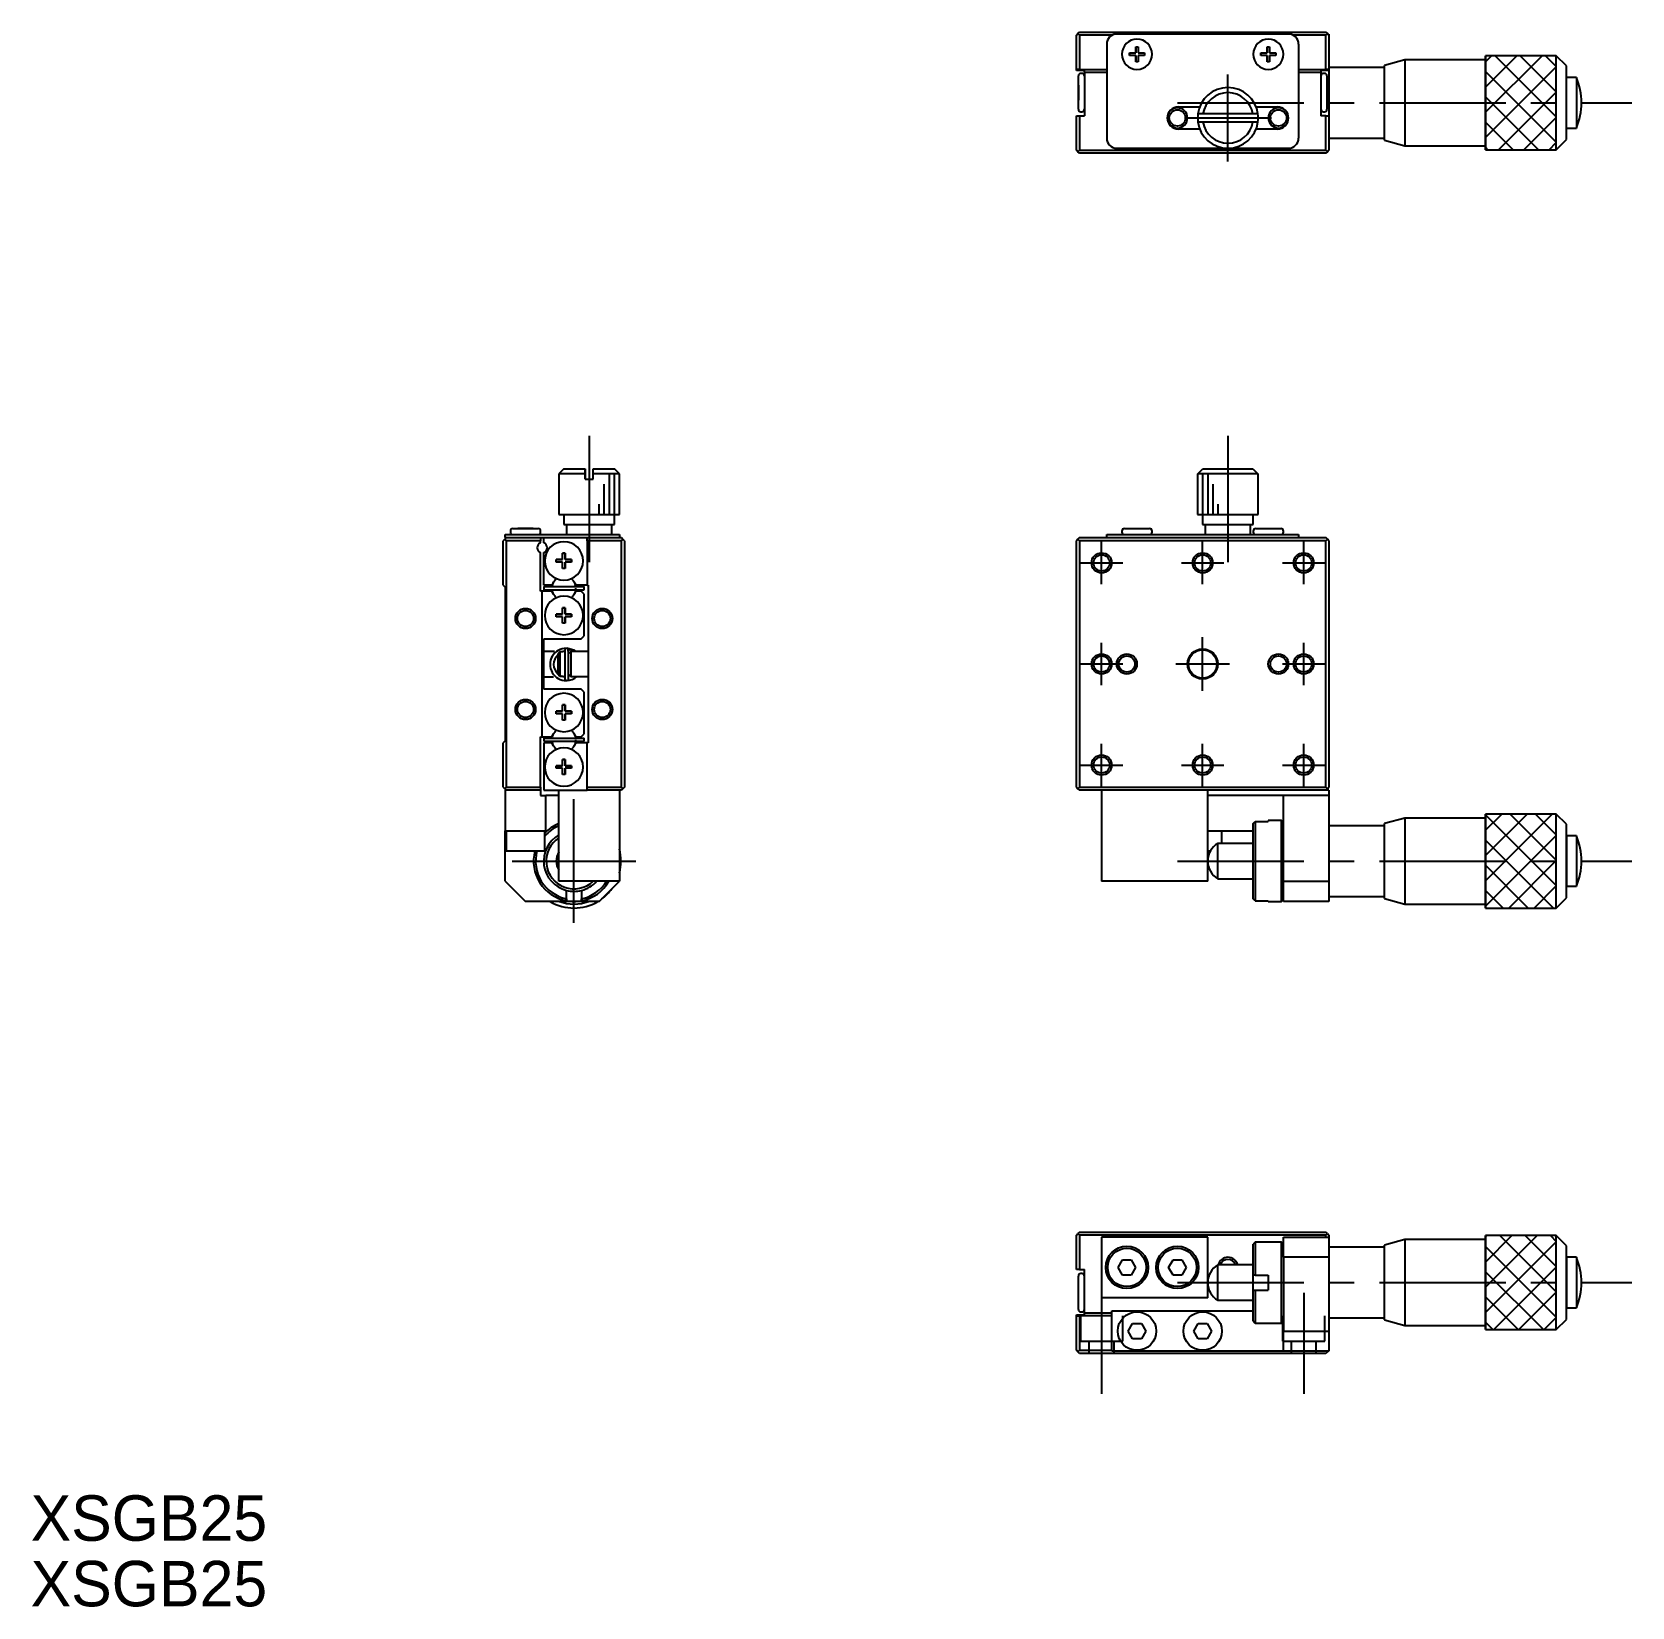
# Model space of a CAD drawing. Extents: x 38 to 335, y 63 to 219.
# Drawn here: x 38.5 to 196.9, y 63.2 to 219.1 of the extents above; entities that cross this region are included whole.
import ezdxf

# ---------------------------------------------------------------- set-up
doc = ezdxf.new("R2010")
doc.units = 0
doc.header["$LTSCALE"] = 10
doc.linetypes.add('CENTER', pattern=[2, 1.25, -0.25, 0.25, -0.25])
doc.linetypes.add('DASHED', pattern=[3.5, 2, -1.5])
doc.layers.get('0').update_dxf_attribs({"linetype": 'CONTINUOUS'})
doc.layers.add('CENTER', color=1, linetype='CENTER')
doc.styles.get("Standard").update_dxf_attribs({"font": 'FGP教科書体NT-M'})

msp = doc.modelspace()

# ---------------------------------------------------------------- linework, layer by layer
at = {"color": 7, "linetype": 'CONTINUOUS'}
for p, q in [((141.865135, 218.787634), (142.015135, 218.937634)), ((141.865135, 215.387634), (141.865135, 218.787634)), ((142.015135, 218.937634), (142.165135, 219.087634)), ((142.015135, 218.937634), (142.165135, 218.787634)), ((142.165135, 219.087634), (166.565135, 219.087634)), ((145.429245, 218.787634), (142.165135, 218.787634)), ((142.165135, 218.787634), (142.165135, 215.387634)), ((162.865135, 218.887634), (145.865135, 218.887634)), ((166.565135, 218.787634), (163.301025, 218.787634)), ((166.565135, 219.087634), (166.715135, 218.937634)), ((166.565135, 218.787634), (166.715135, 218.937634)), ((166.565135, 215.387634), (166.565135, 218.787634)), ((166.715135, 218.937634), (166.865135, 218.787634)), ((166.765135, 218.887634), (166.865135, 218.887634)), ((166.865135, 218.887634), (166.865135, 218.787634)), ((166.865135, 218.787634), (166.865135, 215.387634)), ((144.865135, 217.887634), (144.865135, 208.587634)), ((147.115135, 217.012634), (147.740135, 217.012634)), ((147.115135, 216.762634), (147.115135, 217.012634)), ((147.115135, 217.012634), (147.115135, 216.762634)), ((147.740135, 217.637634), (147.990135, 217.637634)), ((147.740135, 217.012634), (147.740135, 217.637634)), ((147.740135, 217.637634), (147.740135, 217.012634)), ((147.990135, 217.637634), (147.990135, 217.012634)), ((147.990135, 217.012634), (148.615135, 217.012634)), ((148.615135, 217.012634), (148.615135, 216.762634)), ((160.115135, 217.012634), (160.740135, 217.012634)), ((160.115135, 216.762634), (160.115135, 217.012634)), ((160.115135, 217.012634), (160.115135, 216.762634)), ((160.740135, 217.637634), (160.990135, 217.637634)), ((160.740135, 217.012634), (160.740135, 217.637634)), ((160.740135, 217.637634), (160.740135, 217.012634)), ((160.990135, 217.637634), (160.990135, 217.012634)), ((160.990135, 217.012634), (161.615135, 217.012634)), ((161.615135, 217.012634), (161.615135, 216.762634)), ((163.865135, 217.887634), (163.865135, 208.587634)), ((147.740135, 216.762634), (147.115135, 216.762634)), ((147.740135, 216.137634), (147.740135, 216.762634)), ((147.740135, 216.762634), (147.740135, 216.137634)), ((147.990135, 216.137634), (147.740135, 216.137634)), ((147.990135, 216.762634), (147.990135, 216.137634)), ((148.615135, 216.762634), (147.990135, 216.762634)), ((160.740135, 216.762634), (160.115135, 216.762634)), ((160.740135, 216.137634), (160.740135, 216.762634)), ((160.740135, 216.762634), (160.740135, 216.137634)), ((160.990135, 216.137634), (160.740135, 216.137634)), ((160.990135, 216.762634), (160.990135, 216.137634)), ((161.615135, 216.762634), (160.990135, 216.762634)), ((172.365135, 215.587634), (166.865135, 215.587634)), ((174.365135, 216.337634), (172.365135, 215.787634)), ((172.365135, 215.587634), (172.365135, 215.787634)), ((172.365135, 208.387634), (172.365135, 215.787634)), ((172.365135, 208.587634), (172.365135, 215.587634)), ((174.365135, 216.337634), (174.365135, 212.087634)), ((182.365135, 216.337634), (174.365135, 216.337634)), ((182.365135, 207.437634), (182.365135, 216.737634)), ((182.365135, 216.337634), (182.365135, 216.737634)), ((189.365135, 216.737634), (182.365135, 216.737634)), ((189.365135, 216.737634), (182.365135, 216.737634)), ((182.365135, 216.737634), (182.365135, 207.437634)), ((182.365135, 207.837634), (182.365135, 216.337634)), ((182.365135, 207.837634), (182.365135, 216.337634)), ((189.365135, 207.437634), (189.365135, 216.737634)), ((190.365135, 215.737634), (189.365135, 216.737634)), ((189.365135, 207.437634), (189.365135, 216.737634)), ((190.365135, 208.437634), (190.365135, 215.737634)), ((142.165135, 215.387634), (141.865135, 215.387634)), ((141.865135, 215.287634), (141.865135, 215.387634)), ((142.665135, 215.287634), (141.865135, 215.287634)), ((142.065135, 211.437634), (142.065135, 214.737634)), ((142.065135, 213.212634), (142.065135, 214.737634)), ((142.065135, 213.837634), (142.065135, 213.212634)), ((142.065135, 213.212634), (142.065135, 213.837634)), ((142.165135, 215.387634), (144.865135, 215.387634)), ((142.415135, 214.987634), (142.315135, 214.987634)), ((142.665135, 215.087634), (142.665135, 215.287634)), ((142.665135, 215.087634), (142.665135, 213.887634)), ((144.865135, 215.087634), (142.665135, 215.087634)), ((142.665135, 213.887634), (142.665135, 212.287634)), ((163.865135, 215.387634), (166.565135, 215.387634)), ((166.065135, 215.087634), (163.865135, 215.087634)), ((166.865135, 215.287634), (166.065135, 215.287634)), ((166.065135, 215.287634), (166.065135, 215.087634)), ((166.065135, 215.087634), (166.065135, 213.887634)), ((166.065135, 213.887634), (166.065135, 212.287634)), ((166.415135, 214.987634), (166.315135, 214.987634)), ((166.865135, 215.387634), (166.565135, 215.387634)), ((166.665135, 214.737634), (166.665135, 213.087634)), ((166.665135, 213.837634), (166.665135, 213.212634)), ((166.865135, 215.387634), (166.865135, 215.287634)), ((166.865135, 215.287634), (166.865135, 210.787634)), ((191.365135, 214.587634), (190.365135, 214.587634)), ((191.365135, 214.587634), (191.365135, 209.587634)), ((142.065135, 213.087634), (142.065135, 213.212634)), ((142.065135, 212.962634), (142.065135, 213.212634)), ((142.065135, 213.212634), (142.065135, 212.962634)), ((142.065135, 212.962634), (142.065135, 213.087634)), ((142.065135, 211.437634), (142.065135, 212.962634)), ((142.065135, 212.337634), (142.065135, 212.962634)), ((142.065135, 212.962634), (142.065135, 212.337634)), ((142.665135, 212.287634), (142.665135, 210.787634)), ((166.065135, 212.287634), (166.065135, 210.787634)), ((166.665135, 213.212634), (166.665135, 212.962634)), ((166.665135, 213.087634), (166.665135, 211.437634)), ((166.665135, 212.962634), (166.665135, 212.337634)), ((141.865135, 207.387634), (141.865135, 210.787634)), ((141.865135, 210.787634), (142.165135, 210.787634)), ((142.165135, 210.787634), (142.165135, 207.387634)), ((142.165135, 210.787634), (142.665135, 210.787634)), ((142.315135, 211.187634), (142.415135, 211.187634)), ((151.965135, 211.687634), (154.074078, 211.687634)), ((154.397342, 210.987634), (153.891921, 210.987634)), ((159.332927, 210.987634), (154.397342, 210.987634)), ((159.838348, 210.987634), (159.332927, 210.987634)), ((159.656192, 211.687634), (161.765135, 211.687634)), ((166.565135, 210.787634), (166.065135, 210.787634)), ((166.315135, 211.187634), (166.415135, 211.187634)), ((166.565135, 207.387634), (166.565135, 210.787634)), ((166.565135, 210.787634), (166.865135, 210.787634)), ((166.865135, 210.787634), (166.865135, 207.387634)), ((174.365135, 212.087634), (174.365135, 207.837634)), ((154.074078, 209.487634), (151.965135, 209.487634)), ((153.891921, 210.187634), (154.397342, 210.187634)), ((153.891921, 210.187634), (159.838348, 210.187634)), ((154.397342, 210.187634), (159.332927, 210.187634)), ((159.332927, 210.187634), (159.838348, 210.187634)), ((161.765135, 209.487634), (159.656192, 209.487634)), ((190.365135, 209.587634), (191.365135, 209.587634)), ((145.865135, 207.587634), (156.865135, 207.587634)), ((156.865135, 207.587634), (162.865135, 207.587634)), ((166.865135, 208.587634), (172.365135, 208.587634)), ((172.365135, 208.387634), (172.365135, 208.587634)), ((172.365135, 208.387634), (174.365135, 207.837634)), ((174.365135, 207.837634), (182.365135, 207.837634)), ((182.365135, 207.437634), (182.365135, 207.837634)), ((189.365135, 207.437634), (190.365135, 208.437634)), ((142.015135, 207.237634), (141.865135, 207.387634)), ((142.165135, 207.387634), (142.015135, 207.237634)), ((142.165135, 207.087634), (142.015135, 207.237634)), ((142.165135, 207.387634), (166.565135, 207.387634)), ((166.565135, 207.087634), (142.165135, 207.087634)), ((166.715135, 207.237634), (166.565135, 207.387634)), ((166.715135, 207.237634), (166.565135, 207.087634)), ((166.865135, 207.387634), (166.715135, 207.237634)), ((182.365135, 207.437634), (189.365135, 207.437634)), ((182.365135, 207.437634), (189.365135, 207.437634)), ((91.13687, 175.856401), (90.63687, 175.356401)), ((91.13687, 175.856401), (93.23687, 175.856401)), ((93.23687, 175.356401), (93.23687, 175.856401)), ((93.23687, 175.856401), (93.23687, 175.356401)), ((94.03687, 175.856401), (96.13687, 175.856401)), ((94.03687, 175.356401), (94.03687, 175.856401)), ((96.63687, 175.356401), (96.13687, 175.856401)), ((153.891921, 175.356401), (154.397342, 175.856401)), ((154.397342, 175.856401), (159.332927, 175.856401)), ((154.397342, 175.856401), (159.332927, 175.856401)), ((159.332927, 175.856401), (159.838348, 175.356401)), ((93.23687, 175.356401), (90.63687, 175.356401)), ((90.63687, 175.356401), (90.63687, 171.356401)), ((93.23687, 174.856401), (93.23687, 175.356401)), ((93.23687, 175.356401), (93.23687, 174.856401)), ((93.23687, 174.856401), (94.03687, 174.856401)), ((96.63687, 175.356401), (94.03687, 175.356401)), ((94.03687, 174.856401), (94.03687, 175.356401)), ((96.63687, 171.356401), (96.63687, 175.356401)), ((153.865135, 174.856401), (153.891921, 174.856401)), ((153.865135, 174.856401), (153.891921, 174.856401)), ((153.865135, 174.856401), (153.865135, 171.356401)), ((159.838348, 175.356401), (153.891921, 175.356401)), ((153.891921, 174.856401), (153.891921, 175.356401)), ((159.838348, 175.356401), (159.838348, 174.856401)), ((159.838348, 174.856401), (159.865135, 174.856401)), ((159.838348, 174.856401), (159.865135, 174.856401)), ((159.865135, 171.356401), (159.865135, 174.856401)), ((90.63687, 171.356401), (93.63687, 171.356401)), ((90.63687, 171.356401), (91.13687, 171.356401)), ((91.13687, 171.356401), (96.13687, 171.356401)), ((91.13687, 171.356401), (93.63687, 171.356401)), ((91.13687, 171.356401), (91.13687, 170.356401)), ((93.63687, 171.356401), (96.13687, 171.356401)), ((93.63687, 171.356401), (96.63687, 171.356401)), ((96.13687, 171.356401), (96.63687, 171.356401)), ((96.13687, 170.356401), (96.13687, 171.356401)), ((153.865135, 171.356401), (159.865135, 171.356401)), ((154.365135, 171.356401), (154.365135, 170.356401)), ((159.365135, 170.356401), (159.365135, 171.356401)), ((85.83687, 169.706401), (85.83687, 169.606401)), ((86.08687, 169.956401), (88.58687, 169.956401)), ((86.08687, 169.956401), (87.21187, 169.956401)), ((86.58687, 169.956401), (87.21187, 169.956401)), ((87.21187, 169.956401), (86.58687, 169.956401)), ((87.21187, 169.956401), (87.46187, 169.956401)), ((87.46187, 169.956401), (87.21187, 169.956401)), ((87.21187, 169.956401), (87.46187, 169.956401)), ((87.46187, 169.956401), (88.58687, 169.956401)), ((88.08687, 169.956401), (87.46187, 169.956401)), ((87.46187, 169.956401), (88.08687, 169.956401)), ((88.83687, 169.606401), (88.83687, 169.706401)), ((91.13687, 170.356401), (93.63687, 170.356401)), ((91.13687, 170.356401), (91.38687, 170.356401)), ((91.38687, 170.356401), (91.38687, 169.356401)), ((93.63687, 170.356401), (96.13687, 170.356401)), ((95.88687, 170.356401), (96.13687, 170.356401)), ((95.88687, 169.356401), (95.88687, 170.356401)), ((146.365135, 169.706401), (146.365135, 169.606401)), ((146.615135, 169.956401), (147.865135, 169.956401)), ((147.865135, 169.956401), (149.115135, 169.956401)), ((149.365135, 169.606401), (149.365135, 169.706401)), ((154.365135, 170.356401), (155.005111, 170.356401)), ((154.615135, 170.356401), (154.615135, 169.356401)), ((155.005111, 170.356401), (156.865135, 170.356401)), ((156.865135, 170.356401), (158.438436, 170.356401)), ((158.438436, 170.356401), (158.537961, 170.356401)), ((158.537961, 170.356401), (159.365135, 170.356401)), ((159.115135, 169.356401), (159.115135, 170.356401)), ((159.365135, 169.706401), (159.365135, 169.606401)), ((159.615135, 169.956401), (160.865135, 169.956401)), ((160.865135, 169.956401), (162.115135, 169.956401)), ((162.365135, 169.606401), (162.365135, 169.706401)), ((85.28687, 168.906401), (85.13687, 168.756401)), ((85.13687, 164.356401), (85.13687, 168.756401)), ((85.28687, 168.906401), (85.43687, 169.056401)), ((85.43687, 168.756401), (85.28687, 168.906401)), ((85.33687, 169.056401), (85.33687, 169.356401)), ((85.33687, 169.356401), (86.33687, 169.356401)), ((85.43687, 169.056401), (85.33687, 169.056401)), ((85.43687, 169.056401), (88.83687, 169.056401)), ((85.43687, 168.756401), (85.43687, 144.356401)), ((88.83687, 168.756401), (85.43687, 168.756401)), ((86.33687, 169.356401), (86.53687, 169.356401)), ((86.53687, 169.356401), (88.13687, 169.356401)), ((88.13687, 169.356401), (95.63687, 169.356401)), ((88.83687, 169.056401), (89.13687, 169.056401)), ((88.83687, 169.056401), (88.83687, 168.756401)), ((88.83687, 168.533371), (88.83687, 168.756401)), ((89.13687, 168.533371), (89.13687, 169.056401)), ((89.13687, 169.056401), (93.43687, 169.056401)), ((93.43687, 169.056401), (96.83687, 169.056401)), ((93.43687, 168.756401), (93.43687, 169.056401)), ((93.43687, 168.756401), (93.43687, 164.356401)), ((96.83687, 168.756401), (93.43687, 168.756401)), ((95.63687, 169.356401), (96.63687, 169.356401)), ((96.63687, 169.356401), (96.63687, 169.056401)), ((96.83687, 169.056401), (96.98687, 168.906401)), ((96.98687, 168.906401), (96.83687, 168.756401)), ((96.83687, 144.356401), (96.83687, 168.756401)), ((97.13687, 168.756401), (96.98687, 168.906401)), ((97.13687, 168.756401), (97.13687, 144.356401)), ((142.015135, 168.906401), (141.865135, 168.756401)), ((141.865135, 144.356401), (141.865135, 168.756401)), ((142.165135, 169.056401), (142.015135, 168.906401)), ((142.165135, 168.756401), (142.015135, 168.906401)), ((142.165135, 169.056401), (166.565135, 169.056401)), ((166.565135, 168.756401), (142.165135, 168.756401)), ((142.165135, 168.756401), (142.165135, 144.356401)), ((144.865135, 169.056401), (144.865135, 169.356401)), ((144.865135, 169.356401), (145.865135, 169.356401)), ((145.865135, 169.356401), (147.065135, 169.356401)), ((147.065135, 169.356401), (148.665135, 169.356401)), ((148.665135, 169.356401), (160.065135, 169.356401)), ((160.065135, 169.356401), (161.665135, 169.356401)), ((161.665135, 169.356401), (162.865135, 169.356401)), ((162.865135, 169.356401), (163.865135, 169.356401)), ((163.865135, 169.356401), (163.865135, 169.056401)), ((166.715135, 168.906401), (166.565135, 169.056401)), ((166.715135, 168.906401), (166.565135, 168.756401)), ((166.565135, 144.356401), (166.565135, 168.756401)), ((166.865135, 168.756401), (166.715135, 168.906401)), ((166.865135, 168.756401), (166.865135, 144.356401)), ((88.83687, 163.756401), (88.83687, 167.579432)), ((89.13687, 164.356401), (89.13687, 167.579432)), ((90.38687, 166.881401), (91.01187, 166.881401)), ((90.38687, 166.631401), (90.38687, 166.881401)), ((91.01187, 166.881401), (90.38687, 166.881401)), ((91.01187, 166.631401), (90.38687, 166.631401)), ((91.01187, 167.506401), (91.26187, 167.506401)), ((91.01187, 166.881401), (91.01187, 167.506401)), ((91.26187, 167.506401), (91.01187, 167.506401)), ((91.01187, 166.006401), (91.01187, 166.631401)), ((91.26187, 167.506401), (91.26187, 166.881401)), ((91.26187, 166.881401), (91.26187, 167.506401)), ((91.26187, 166.881401), (91.88687, 166.881401)), ((91.88687, 166.881401), (91.26187, 166.881401)), ((91.26187, 166.631401), (91.26187, 166.006401)), ((91.88687, 166.631401), (91.26187, 166.631401)), ((91.26187, 166.006401), (91.26187, 166.631401)), ((91.88687, 166.881401), (91.88687, 166.631401)), ((91.88687, 166.631401), (91.88687, 166.881401)), ((91.26187, 166.006401), (91.01187, 166.006401)), ((85.13687, 164.356401), (85.33687, 164.156401)), ((85.33687, 164.156401), (85.33687, 148.956401)), ((88.93687, 163.756401), (88.83687, 163.756401)), ((88.93687, 163.756401), (88.93687, 149.356401)), ((89.935404, 163.756401), (88.93687, 163.756401)), ((89.935404, 164.356401), (89.13687, 164.356401)), ((89.13687, 164.206401), (93.13687, 164.206401)), ((89.13687, 164.206401), (89.13687, 163.906401)), ((89.13687, 163.906401), (93.13687, 163.906401)), ((89.13687, 163.906401), (89.955858, 163.906401)), ((89.88687, 163.906401), (89.955858, 163.906401)), ((89.88687, 163.906401), (89.955858, 163.906401)), ((89.88687, 163.906401), (89.955858, 163.906401)), ((89.88687, 163.906401), (89.955858, 163.906401)), ((89.88687, 163.906401), (89.955858, 163.906401)), ((89.88687, 163.906401), (89.955858, 163.906401)), ((89.88687, 163.906401), (89.955858, 163.906401)), ((89.88687, 163.906401), (92.38687, 163.906401)), ((89.88687, 163.906401), (89.955858, 163.906401)), ((89.88687, 163.906401), (89.955858, 163.906401)), ((89.88687, 163.906401), (89.955858, 163.906401)), ((89.88687, 163.906401), (89.955858, 163.906401)), ((89.88687, 163.906401), (89.955858, 163.906401)), ((89.88687, 163.906401), (89.955858, 163.906401)), ((90.105867, 164.651651), (89.935404, 164.356401)), ((90.105867, 163.461151), (89.935404, 163.756401)), ((92.338336, 164.356401), (92.167873, 164.651651)), ((92.338336, 163.756401), (92.167873, 163.461151)), ((92.317882, 163.906401), (92.38687, 163.906401)), ((92.317882, 163.906401), (93.13687, 163.906401)), ((92.317882, 163.906401), (92.38687, 163.906401)), ((93.43687, 164.356401), (92.338336, 164.356401)), ((92.83687, 163.756401), (92.338336, 163.756401)), ((93.13687, 163.456401), (92.83687, 163.756401)), ((93.13687, 163.906401), (93.13687, 164.206401)), ((93.13687, 159.356401), (93.13687, 163.456401)), ((93.43687, 164.356401), (93.53687, 164.356401)), ((93.53687, 164.356401), (93.53687, 157.356401)), ((91.01187, 162.106401), (91.26187, 162.106401)), ((91.01187, 161.481401), (91.01187, 162.106401)), ((91.26187, 162.106401), (91.01187, 162.106401)), ((91.26187, 162.106401), (91.26187, 161.481401)), ((91.26187, 161.481401), (91.26187, 162.106401)), ((90.38687, 161.481401), (91.01187, 161.481401)), ((90.38687, 161.231401), (90.38687, 161.481401)), ((91.01187, 161.481401), (90.38687, 161.481401)), ((91.01187, 161.231401), (90.38687, 161.231401)), ((91.01187, 160.606401), (91.01187, 161.231401)), ((91.26187, 160.606401), (91.01187, 160.606401)), ((91.26187, 161.481401), (91.88687, 161.481401)), ((91.88687, 161.481401), (91.26187, 161.481401)), ((91.26187, 161.231401), (91.26187, 160.606401)), ((91.88687, 161.231401), (91.26187, 161.231401)), ((91.26187, 160.606401), (91.26187, 161.231401)), ((91.88687, 161.481401), (91.88687, 161.231401)), ((91.88687, 161.231401), (91.88687, 161.481401)), ((89.13687, 159.056401), (92.83687, 159.056401)), ((89.13687, 154.056401), (89.13687, 159.056401)), ((92.83687, 159.056401), (93.13687, 159.356401)), ((90.191103, 157.786401), (89.13687, 157.786401)), ((90.73687, 157.756401), (90.53687, 157.546351)), ((90.53687, 157.546351), (90.53687, 155.566452)), ((90.73687, 157.756401), (90.73687, 155.356401)), ((91.03687, 157.756401), (90.73687, 157.756401)), ((91.03687, 157.806401), (91.03687, 157.756401)), ((91.23687, 157.806401), (91.03687, 157.806401)), ((91.223905, 157.886649), (91.220158, 157.806636)), ((91.248281, 158.009847), (91.223905, 157.886649)), ((91.235251, 157.896912), (91.235251, 155.117257)), ((91.23687, 157.806401), (91.23687, 156.556401)), ((91.240709, 157.802563), (91.23687, 157.806401)), ((91.317449, 158.083399), (91.248281, 158.009847)), ((91.416625, 158.106731), (91.317449, 158.083399)), ((91.51343, 158.069963), (91.416625, 158.106731)), ((92.121714, 157.91636), (91.432059, 158.105136)), ((91.57231, 157.986954), (91.51343, 158.069963)), ((91.599432, 157.901733), (91.586388, 157.8956)), ((91.83687, 157.806401), (91.597142, 157.566673)), ((91.630156, 157.914863), (91.599432, 157.901733)), ((91.661489, 157.926443), (91.630156, 157.914863)), ((91.693353, 157.936444), (91.661489, 157.926443)), ((91.725669, 157.944843), (91.693353, 157.936444)), ((91.75836, 157.95162), (91.725669, 157.944843)), ((91.791343, 157.956757), (91.75836, 157.95162)), ((91.824539, 157.960243), (91.791343, 157.956757)), ((91.857865, 157.962068), (91.824539, 157.960243)), ((91.83687, 157.806401), (91.83687, 155.306401)), ((93.53687, 157.806401), (91.83687, 157.806401)), ((91.89124, 157.962228), (91.857865, 157.962068)), ((91.924582, 157.960723), (91.89124, 157.962228)), ((91.957808, 157.957557), (91.924582, 157.960723)), ((91.990839, 157.952736), (91.957808, 157.957557)), ((92.023591, 157.946272), (91.990839, 157.952736)), ((92.055985, 157.938182), (92.023591, 157.946272)), ((92.087941, 157.928484), (92.055985, 157.938182)), ((92.11938, 157.917202), (92.087941, 157.928484)), ((92.150224, 157.904364), (92.11938, 157.917202)), ((92.180398, 157.89), (92.150224, 157.904364)), ((92.209826, 157.874146), (92.180398, 157.89)), ((92.236947, 157.857789), (92.209826, 157.874146)), ((92.222094, 157.813171), (92.218682, 157.806401)), ((92.225202, 157.819545), (92.222094, 157.813171)), ((92.227995, 157.8255), (92.225202, 157.819545)), ((92.230462, 157.831012), (92.227995, 157.8255)), ((92.245198, 157.851692), (92.22934, 157.806425)), ((92.232594, 157.83606), (92.230462, 157.831012)), ((92.234383, 157.840625), (92.232594, 157.83606)), ((92.235821, 157.844689), (92.234383, 157.840625)), ((92.236903, 157.848237), (92.235821, 157.844689)), ((92.236602, 157.857956), (92.23763, 157.856989)), ((92.237781, 157.852113), (92.236903, 157.848237)), ((92.298097, 157.80642), (92.236916, 157.848259)), ((92.23763, 157.856989), (92.238024, 157.855037)), ((92.238024, 157.855037), (92.237781, 157.852113)), ((92.243701, 157.852571), (92.245198, 157.851692)), ((93.53687, 157.356401), (93.53687, 155.756401)), ((89.13687, 155.286401), (90.122084, 155.286401)), ((90.53687, 155.566452), (90.73687, 155.356401)), ((90.73687, 155.356401), (91.03687, 155.356401)), ((91.038504, 155.302439), (90.884516, 155.356167)), ((90.900155, 155.349686), (90.90687, 155.356401)), ((90.914199, 155.356131), (90.914494, 155.343847)), ((90.957144, 155.343622), (90.950978, 155.330263)), ((90.96477, 155.356401), (90.957144, 155.343622)), ((91.03687, 155.356401), (91.03687, 155.306401)), ((91.03687, 155.306401), (91.23687, 155.306401)), ((91.21817, 155.266261), (91.038504, 155.302439)), ((91.100578, 155.306272), (91.120312, 155.28258)), ((91.217035, 155.306238), (91.220605, 155.195969)), ((91.23687, 156.556401), (91.23687, 155.306401)), ((91.23687, 155.306401), (91.243999, 155.31353)), ((91.741451, 155.401699), (91.594814, 155.335987)), ((91.726017, 155.417246), (91.596249, 155.403323)), ((91.59884, 155.544431), (91.83687, 155.306401)), ((91.83687, 155.306401), (93.53687, 155.306401)), ((93.53687, 155.756401), (93.53687, 148.756401)), ((92.83687, 154.056401), (89.13687, 154.056401)), ((91.220605, 155.195969), (91.226474, 155.092291)), ((91.226474, 155.092291), (91.254416, 154.993134)), ((91.254416, 154.993134), (91.332697, 154.922897)), ((91.332697, 154.922897), (91.437503, 154.91003)), ((91.437503, 154.91003), (91.530833, 154.959734)), ((91.530833, 154.959734), (91.578878, 155.051324)), ((93.13687, 153.756401), (92.83687, 154.056401)), ((93.13687, 149.656401), (93.13687, 153.756401)), ((91.01187, 152.506401), (91.26187, 152.506401)), ((91.01187, 151.881401), (91.01187, 152.506401)), ((91.26187, 152.506401), (91.01187, 152.506401)), ((91.26187, 152.506401), (91.26187, 151.881401)), ((91.26187, 151.881401), (91.26187, 152.506401)), ((90.38687, 151.881401), (91.01187, 151.881401)), ((90.38687, 151.631401), (90.38687, 151.881401)), ((91.01187, 151.881401), (90.38687, 151.881401)), ((91.01187, 151.631401), (90.38687, 151.631401)), ((91.01187, 151.006401), (91.01187, 151.631401)), ((91.26187, 151.006401), (91.01187, 151.006401)), ((91.26187, 151.881401), (91.88687, 151.881401)), ((91.88687, 151.881401), (91.26187, 151.881401)), ((91.26187, 151.631401), (91.26187, 151.006401)), ((91.88687, 151.631401), (91.26187, 151.631401)), ((91.26187, 151.006401), (91.26187, 151.631401)), ((91.88687, 151.881401), (91.88687, 151.631401)), ((91.88687, 151.631401), (91.88687, 151.881401)), ((85.33687, 148.956401), (85.13687, 148.756401)), ((88.83687, 149.356401), (88.93687, 149.356401)), ((88.83687, 144.356401), (88.83687, 149.356401)), ((88.93687, 149.356401), (89.935404, 149.356401)), ((89.13687, 149.206401), (93.13687, 149.206401)), ((89.13687, 149.206401), (89.13687, 148.906401)), ((89.13687, 148.906401), (93.13687, 148.906401)), ((89.13687, 148.906401), (89.955858, 148.906401)), ((89.88687, 148.906401), (89.955858, 148.906401)), ((89.88687, 148.906401), (89.955858, 148.906401)), ((89.88687, 148.906401), (89.955858, 148.906401)), ((89.88687, 148.906401), (89.955858, 148.906401)), ((89.88687, 148.906401), (89.955858, 148.906401)), ((89.88687, 148.906401), (89.955858, 148.906401)), ((89.88687, 148.906401), (89.955858, 148.906401)), ((89.88687, 148.906401), (92.38687, 148.906401)), ((89.88687, 148.906401), (89.955858, 148.906401)), ((89.88687, 148.906401), (89.955858, 148.906401)), ((89.88687, 148.906401), (89.955858, 148.906401)), ((89.88687, 148.906401), (89.955858, 148.906401)), ((89.88687, 148.906401), (89.955858, 148.906401)), ((89.88687, 148.906401), (89.955858, 148.906401)), ((89.935404, 149.356401), (90.105867, 149.651651)), ((92.167873, 149.651651), (92.338336, 149.356401)), ((92.317882, 148.906401), (92.38687, 148.906401)), ((92.317882, 148.906401), (92.38687, 148.906401)), ((92.317882, 148.906401), (92.38687, 148.906401)), ((92.317882, 148.906401), (93.13687, 148.906401)), ((92.317882, 148.906401), (92.38687, 148.906401)), ((92.317882, 148.906401), (92.38687, 148.906401)), ((92.317882, 148.906401), (92.38687, 148.906401)), ((92.338336, 149.356401), (92.83687, 149.356401)), ((92.83687, 149.356401), (93.13687, 149.656401)), ((93.13687, 148.906401), (93.13687, 149.206401)), ((85.13687, 144.356401), (85.13687, 148.756401)), ((89.13687, 148.756401), (89.13687, 144.056401)), ((89.935404, 148.756401), (89.13687, 148.756401)), ((90.105867, 148.461151), (89.935404, 148.756401)), ((92.338336, 148.756401), (92.167873, 148.461151)), ((93.43687, 148.756401), (92.338336, 148.756401)), ((93.43687, 144.356401), (93.43687, 148.756401)), ((93.53687, 148.756401), (93.43687, 148.756401)), ((90.38687, 146.481401), (91.01187, 146.481401)), ((90.38687, 146.231401), (90.38687, 146.481401)), ((91.01187, 146.481401), (90.38687, 146.481401)), ((91.01187, 146.231401), (90.38687, 146.231401)), ((91.01187, 147.106401), (91.26187, 147.106401)), ((91.01187, 146.481401), (91.01187, 147.106401)), ((91.26187, 147.106401), (91.01187, 147.106401)), ((91.01187, 145.606401), (91.01187, 146.231401)), ((91.26187, 147.106401), (91.26187, 146.481401)), ((91.26187, 146.481401), (91.26187, 147.106401)), ((91.26187, 146.481401), (91.88687, 146.481401)), ((91.88687, 146.481401), (91.26187, 146.481401)), ((91.26187, 146.231401), (91.26187, 145.606401)), ((91.88687, 146.231401), (91.26187, 146.231401)), ((91.26187, 145.606401), (91.26187, 146.231401)), ((91.88687, 146.481401), (91.88687, 146.231401)), ((91.88687, 146.231401), (91.88687, 146.481401)), ((85.13687, 144.356401), (85.28687, 144.206401)), ((85.28687, 144.206401), (85.43687, 144.356401)), ((85.43687, 144.056401), (85.28687, 144.206401)), ((85.43687, 144.356401), (88.83687, 144.356401)), ((88.83687, 144.356401), (88.83687, 144.056401)), ((91.26187, 145.606401), (91.01187, 145.606401)), ((93.43687, 144.356401), (96.83687, 144.356401)), ((93.43687, 144.056401), (93.43687, 144.356401)), ((96.83687, 144.356401), (96.98687, 144.206401)), ((96.98687, 144.206401), (96.83687, 144.056401)), ((97.13687, 144.356401), (96.98687, 144.206401)), ((141.865135, 144.356401), (142.015135, 144.206401)), ((142.165135, 144.356401), (142.015135, 144.206401)), ((142.015135, 144.206401), (142.165135, 144.056401)), ((142.165135, 144.356401), (166.565135, 144.356401)), ((166.715135, 144.206401), (166.565135, 144.356401)), ((166.565135, 144.056401), (166.715135, 144.206401)), ((166.715135, 144.206401), (166.865135, 144.356401)), ((85.33687, 144.056401), (85.33687, 140.056401)), ((85.43687, 144.056401), (85.33687, 144.056401)), ((88.83687, 144.056401), (85.43687, 144.056401)), ((88.83687, 144.056401), (88.83687, 143.556401)), ((88.83687, 143.556401), (89.33687, 143.556401)), ((89.13687, 144.056401), (93.43687, 144.056401)), ((89.33687, 140.056401), (89.33687, 143.556401)), ((90.63687, 143.556401), (89.33687, 143.556401)), ((90.63687, 135.056401), (90.63687, 144.056401)), ((96.83687, 144.056401), (93.43687, 144.056401)), ((96.63687, 144.056401), (96.63687, 135.056401)), ((166.565135, 144.056401), (142.165135, 144.056401)), ((144.365135, 144.056401), (144.365135, 135.056401)), ((154.865135, 135.056401), (154.865135, 144.056401)), ((162.365135, 143.556401), (154.865135, 143.556401)), ((166.865135, 143.556401), (162.365135, 143.556401)), ((162.365135, 135.056401), (162.365135, 143.556401)), ((166.865135, 144.056401), (166.565135, 144.056401)), ((166.865135, 144.056401), (166.865135, 143.556401)), ((166.865135, 143.556401), (166.865135, 135.056401)), ((159.365135, 140.781653), (159.565135, 140.98546)), ((159.565135, 140.98546), (159.565135, 133.127343)), ((159.565135, 140.98546), (160.865135, 140.98546)), ((160.865135, 141.056401), (160.865135, 140.98546)), ((162.165135, 141.056401), (160.865135, 141.056401)), ((162.165135, 133.056401), (162.165135, 141.056401)), ((162.365135, 140.856401), (162.165135, 141.056401)), ((174.365135, 141.306401), (172.365135, 140.756401)), ((174.365135, 141.306401), (174.365135, 132.806401)), ((182.365135, 141.306401), (174.365135, 141.306401)), ((182.365135, 137.056401), (182.365135, 141.706401)), ((189.365135, 141.706401), (182.365135, 141.706401)), ((189.365135, 141.706401), (182.365135, 141.706401)), ((182.365135, 141.706401), (182.365135, 132.406401)), ((189.365135, 132.406401), (189.365135, 141.706401)), ((190.365135, 140.706401), (189.365135, 141.706401)), ((189.365135, 132.406401), (189.365135, 141.706401)), ((85.33687, 140.056401), (89.33687, 140.056401)), ((85.33687, 135.056401), (85.33687, 140.056401)), ((85.43687, 140.056401), (85.43687, 138.056401)), ((89.23687, 138.056401), (89.23687, 140.056401)), ((154.865135, 140.056401), (159.365135, 140.056401)), ((156.265135, 138.806401), (156.265135, 140.056401)), ((159.365135, 133.33115), (159.365135, 140.781653)), ((172.365135, 140.556401), (166.865135, 140.556401)), ((172.365135, 133.356401), (172.365135, 140.756401)), ((190.365135, 139.556401), (190.365135, 140.706401)), ((190.365135, 133.406401), (190.365135, 140.706401)), ((190.365135, 134.556401), (190.365135, 139.556401)), ((190.365135, 139.556401), (190.365135, 134.556401)), ((191.365135, 139.556401), (190.365135, 139.556401)), ((191.365135, 139.556401), (191.365135, 134.556401)), ((85.43687, 138.056401), (89.23687, 138.056401)), ((154.865135, 138.056401), (155.128342, 138.056401)), ((155.865135, 135.306401), (155.865135, 138.806401)), ((159.365135, 138.806401), (155.865135, 138.806401)), ((182.365135, 132.406401), (182.365135, 137.056401)), ((85.33687, 135.056401), (87.33687, 133.056401)), ((96.63687, 135.056401), (90.63687, 135.056401)), ((94.63687, 133.056401), (96.63687, 135.056401)), ((154.865135, 135.056401), (144.365135, 135.056401)), ((155.865135, 135.306401), (159.365135, 135.306401)), ((162.365135, 135.056401), (166.865135, 135.056401)), ((162.365135, 133.056401), (162.365135, 135.056401)), ((166.865135, 135.056401), (166.865135, 133.056401)), ((92.13687, 133.056401), (87.33687, 133.056401)), ((91.38687, 133.33115), (91.38687, 134.151664)), ((91.38687, 133.33115), (91.38687, 133.127343)), ((94.63687, 133.056401), (92.13687, 133.056401)), ((92.88687, 134.151664), (92.88687, 133.33115)), ((92.88687, 133.127343), (92.88687, 133.33115)), ((159.565135, 133.127343), (159.365135, 133.33115)), ((159.565135, 133.127343), (160.865135, 133.127343)), ((160.865135, 133.127343), (160.865135, 133.056401)), ((160.865135, 133.056401), (162.165135, 133.056401)), ((162.165135, 133.056401), (162.365135, 133.256401)), ((166.865135, 133.056401), (162.365135, 133.056401)), ((166.865135, 133.556401), (172.365135, 133.556401)), ((172.365135, 133.356401), (174.365135, 132.806401)), ((189.365135, 132.406401), (190.365135, 133.406401)), ((190.365135, 133.406401), (190.365135, 134.556401)), ((190.365135, 134.556401), (191.365135, 134.556401)), ((174.365135, 132.806401), (182.365135, 132.806401)), ((182.365135, 132.406401), (189.365135, 132.406401)), ((182.365135, 132.406401), (189.365135, 132.406401)), ((141.865135, 100.046537), (142.015135, 100.196537)), ((141.865135, 96.646537), (141.865135, 100.046537)), ((142.165135, 100.346537), (142.015135, 100.196537)), ((142.015135, 100.196537), (142.165135, 100.046537)), ((142.165135, 100.346537), (166.565135, 100.346537)), ((166.565135, 100.046537), (142.165135, 100.046537)), ((142.165135, 100.046537), (142.165135, 96.646537)), ((154.865135, 99.846537), (144.365135, 99.846537)), ((144.365135, 99.846537), (144.365135, 93.846537)), ((154.865135, 93.846537), (154.865135, 99.846537)), ((162.365135, 99.846537), (166.865135, 99.846537)), ((162.365135, 97.846537), (162.365135, 99.846537)), ((166.715135, 100.196537), (166.565135, 100.346537)), ((166.565135, 100.046537), (166.715135, 100.196537)), ((166.565135, 99.846537), (166.565135, 100.046537)), ((166.715135, 100.196537), (166.865135, 100.046537)), ((166.865135, 100.046537), (166.865135, 99.846537)), ((166.865135, 99.846537), (166.865135, 97.846537)), ((189.365135, 99.996537), (182.365135, 99.996537)), ((182.365135, 90.696537), (182.365135, 99.996537)), ((189.365135, 99.996537), (182.365135, 99.996537)), ((182.365135, 99.996537), (182.365135, 90.696537)), ((189.365135, 95.346537), (189.365135, 99.996537)), ((190.365135, 98.996537), (189.365135, 99.996537)), ((189.365135, 90.696537), (189.365135, 99.996537)), ((159.565135, 99.346537), (159.365135, 99.146537)), ((159.365135, 96.096537), (159.365135, 99.146537)), ((159.565135, 99.346537), (159.565135, 96.096537)), ((162.165135, 99.346537), (159.565135, 99.346537)), ((162.165135, 95.346537), (162.165135, 99.346537)), ((162.365135, 99.146537), (162.165135, 99.346537)), ((172.365135, 98.846537), (166.865135, 98.846537)), ((174.365135, 99.596537), (172.365135, 99.046537)), ((172.365135, 95.346537), (172.365135, 99.046537)), ((182.365135, 99.596537), (174.365135, 99.596537)), ((174.365135, 99.596537), (174.365135, 91.096537)), ((190.365135, 97.846537), (190.365135, 98.996537)), ((190.365135, 95.346537), (190.365135, 98.996537)), ((142.165135, 96.646537), (141.865135, 96.646537)), ((142.165135, 96.646537), (142.665135, 96.646537)), ((142.665135, 95.146537), (142.665135, 96.646537)), ((145.999109, 96.846537), (146.432122, 97.596537)), ((146.432122, 96.096537), (145.999109, 96.846537)), ((146.432122, 97.596537), (147.298147, 97.596537)), ((147.298147, 97.596537), (147.73116, 96.846537)), ((147.73116, 96.846537), (147.298147, 96.096537)), ((150.999109, 96.846537), (151.432122, 97.596537)), ((151.432122, 96.096537), (150.999109, 96.846537)), ((151.432122, 97.596537), (152.298147, 97.596537)), ((152.298147, 97.596537), (152.73116, 96.846537)), ((152.73116, 96.846537), (152.298147, 96.096537)), ((155.865135, 95.346537), (155.865135, 97.096537)), ((159.365135, 97.096537), (155.865135, 97.096537)), ((166.865135, 97.846537), (162.365135, 97.846537)), ((162.365135, 97.846537), (162.365135, 90.546537)), ((166.865135, 97.846537), (166.865135, 90.546537)), ((190.365135, 92.846537), (190.365135, 97.846537)), ((190.365135, 97.846537), (190.365135, 95.346537)), ((191.365135, 97.846537), (190.365135, 97.846537)), ((191.365135, 97.846537), (191.365135, 95.346537)), ((142.065135, 94.346537), (142.065135, 95.996537)), ((142.065135, 94.471537), (142.065135, 95.096537)), ((142.415135, 96.246537), (142.315135, 96.246537)), ((142.665135, 93.546537), (142.665135, 95.146537)), ((147.298147, 96.096537), (146.432122, 96.096537)), ((152.298147, 96.096537), (151.432122, 96.096537)), ((155.865135, 93.596537), (155.865135, 95.346537)), ((159.365135, 94.596396), (159.365135, 96.096678)), ((159.565135, 96.096537), (159.365135, 96.096537)), ((159.565135, 96.096537), (160.865135, 96.096537)), ((160.865135, 96.096537), (160.865135, 94.596537)), ((162.165135, 91.346537), (162.165135, 95.346537)), ((172.365135, 91.646537), (172.365135, 95.346537)), ((189.365135, 90.696537), (189.365135, 95.346537)), ((190.365135, 91.696537), (190.365135, 95.346537)), ((190.365135, 95.346537), (190.365135, 92.846537)), ((191.365135, 95.346537), (191.365135, 92.846537)), ((142.065135, 94.221537), (142.065135, 94.471537)), ((142.065135, 92.696537), (142.065135, 94.346537)), ((142.065135, 93.596537), (142.065135, 94.221537)), ((142.665135, 92.346537), (142.665135, 93.546537)), ((154.865135, 93.846537), (144.365135, 93.846537)), ((155.865135, 93.596537), (159.365135, 93.596537)), ((159.365135, 91.546537), (159.365135, 94.596537)), ((159.365135, 94.596537), (159.565135, 94.596537)), ((159.565135, 94.596537), (159.565135, 91.346537)), ((159.565135, 94.596537), (160.865135, 94.596537)), ((141.865135, 92.146537), (142.665135, 92.146537)), ((141.865135, 92.046537), (141.865135, 92.146537)), ((141.865135, 88.646537), (141.865135, 92.046537)), ((141.865135, 92.046537), (142.165135, 92.046537)), ((142.165135, 92.046537), (142.165135, 88.646537)), ((145.365135, 92.046537), (142.165135, 92.046537)), ((142.315135, 92.446537), (142.415135, 92.446537)), ((142.665135, 92.146537), (142.665135, 92.346537)), ((142.665135, 92.346537), (145.365135, 92.346537)), ((145.365135, 88.546537), (145.365135, 92.546537)), ((145.365135, 92.546537), (159.365135, 92.546537)), ((190.365135, 91.696537), (190.365135, 92.846537)), ((190.365135, 92.846537), (191.365135, 92.846537)), ((146.999109, 90.546537), (147.432122, 91.296537)), ((147.432122, 89.796537), (146.999109, 90.546537)), ((147.432122, 91.296537), (148.298147, 91.296537)), ((148.298147, 91.296537), (148.73116, 90.546537)), ((148.73116, 90.546537), (148.298147, 89.796537)), ((153.499109, 90.546537), (153.932122, 91.296537)), ((153.932122, 89.796537), (153.499109, 90.546537)), ((153.932122, 91.296537), (154.798147, 91.296537)), ((154.798147, 91.296537), (155.23116, 90.546537)), ((155.23116, 90.546537), (154.798147, 89.796537)), ((159.365135, 91.546537), (159.565135, 91.346537)), ((159.565135, 91.346537), (162.165135, 91.346537)), ((162.165135, 91.346537), (162.365135, 91.546537)), ((162.365135, 90.546537), (166.865135, 90.546537)), ((162.365135, 88.546537), (162.365135, 90.546537)), ((166.865135, 91.846537), (172.365135, 91.846537)), ((166.865135, 90.546537), (166.865135, 88.546537)), ((172.365135, 91.646537), (174.365135, 91.096537)), ((174.365135, 91.096537), (182.365135, 91.096537)), ((182.365135, 90.696537), (189.365135, 90.696537)), ((182.365135, 90.696537), (189.365135, 90.696537)), ((189.365135, 90.696537), (190.365135, 91.696537)), ((148.298147, 89.796537), (147.432122, 89.796537)), ((154.798147, 89.796537), (153.932122, 89.796537)), ((142.015135, 88.496537), (141.865135, 88.646537)), ((142.165135, 88.646537), (142.015135, 88.496537)), ((142.165135, 88.346537), (142.015135, 88.496537)), ((142.165135, 88.646537), (145.365135, 88.646537)), ((166.565135, 88.346537), (142.165135, 88.346537)), ((162.365135, 88.546537), (145.365135, 88.546537)), ((166.865135, 88.546537), (162.365135, 88.546537)), ((166.715135, 88.496537), (166.565135, 88.346537)), ((166.715135, 88.496537), (166.665135, 88.546537)), ((166.765135, 88.546537), (166.715135, 88.496537))]:
    msp.add_line(p, q, dxfattribs=at)
at = {"color": 3, "linetype": 'CONTINUOUS'}
for p, q in [((182.365135, 216.142635), (182.960134, 216.737634)), ((182.365135, 213.642635), (185.460134, 216.737634)), ((182.365135, 211.142635), (187.960134, 216.737634)), ((182.365135, 208.642635), (189.365135, 215.642635)), ((183.309597, 216.737634), (189.365135, 210.682097)), ((185.809597, 216.737634), (189.365135, 213.182097)), ((188.309597, 216.737634), (189.365135, 215.682097)), ((182.365135, 215.182097), (189.365135, 208.182097)), ((182.365135, 212.682097), (187.609597, 207.437634)), ((183.660134, 207.437634), (189.365135, 213.142635)), ((182.365135, 210.182097), (185.109597, 207.437634)), ((186.160134, 207.437634), (189.365135, 210.642635)), ((182.365135, 207.682097), (182.609597, 207.437634)), ((188.660134, 207.437634), (189.365135, 208.142635)), ((95.13687, 171.356401), (95.13687, 174.356401)), ((95.63687, 171.356401), (95.63687, 175.356401)), ((96.13687, 171.356401), (96.13687, 175.356401)), ((154.365135, 175.356401), (154.365135, 171.356401)), ((154.865135, 175.356401), (154.865135, 171.356401)), ((155.365135, 174.356401), (155.365135, 171.356401)), ((94.63687, 171.356401), (94.63687, 172.356401)), ((155.865135, 172.356401), (155.865135, 171.356401)), ((182.365135, 140.098868), (183.972668, 141.706401)), ((182.365135, 137.598868), (186.472668, 141.706401)), ((182.365135, 135.098868), (188.972668, 141.706401)), ((182.365135, 141.638329), (189.365135, 134.638329)), ((184.797063, 141.706401), (189.365135, 137.138329)), ((187.297063, 141.706401), (189.365135, 139.638329)), ((182.365135, 132.598868), (189.365135, 139.598868)), ((182.365135, 139.138329), (189.097063, 132.406401)), ((182.365135, 136.638329), (186.597063, 132.406401)), ((184.672668, 132.406401), (189.365135, 137.098868)), ((182.365135, 134.138329), (184.097063, 132.406401)), ((187.172668, 132.406401), (189.365135, 134.598868)), ((182.365135, 99.883732), (182.477939, 99.996537)), ((182.365135, 97.383732), (184.977939, 99.996537)), ((182.365135, 94.883732), (187.477939, 99.996537)), ((183.791791, 99.996537), (189.365135, 94.423194)), ((186.291791, 99.996537), (189.365135, 96.923194)), ((188.791791, 99.996537), (189.365135, 99.423194)), ((182.365135, 92.383732), (189.365135, 99.383732)), ((182.365135, 98.923194), (189.365135, 91.923194)), ((183.177939, 90.696537), (189.365135, 96.883732)), ((182.365135, 96.423194), (188.091791, 90.696537)), ((182.365135, 93.923194), (185.591791, 90.696537)), ((185.677939, 90.696537), (189.365135, 94.383732)), ((188.177939, 90.696537), (189.365135, 91.883732)), ((182.365135, 91.423194), (183.091791, 90.696537))]:
    msp.add_line(p, q, dxfattribs=at)
at = {"color": 3, "linetype": 'DASHED'}
for p, q in [((142.265135, 92.046537), (142.265135, 89.546537)), ((146.465135, 89.546537), (146.465135, 92.046537)), ((162.265135, 92.046537), (162.265135, 89.546537)), ((166.465135, 89.546537), (166.465135, 92.046537)), ((142.265135, 89.546537), (146.465135, 89.546537)), ((143.115135, 89.546537), (143.115135, 88.346537)), ((145.615135, 88.346537), (145.615135, 89.546537)), ((162.265135, 89.546537), (166.465135, 89.546537)), ((163.115135, 89.546537), (163.115135, 88.346537)), ((165.615135, 88.346537), (165.615135, 89.546537))]:
    msp.add_line(p, q, dxfattribs=at)
at = {"color": 7, "linetype": 'CONTINUOUS'}
for centre, radius in [((151.865135, 210.587634), 0.8), ((161.865135, 210.587634), 0.8), ((144.365135, 166.556401), 0.8), ((154.365135, 166.556401), 0.8), ((164.365135, 166.556401), 0.8), ((87.33687, 161.056401), 0.8), ((94.93687, 161.056401), 0.8), ((144.365135, 156.556401), 0.8), ((146.865135, 156.556401), 0.8), ((154.365135, 156.556401), 1.5), ((154.365135, 156.556401), 1.4), ((161.865135, 156.556401), 0.8), ((164.365135, 156.556401), 0.8), ((87.33687, 152.056401), 0.8), ((94.93687, 152.056401), 0.8), ((144.365135, 146.556401), 0.8), ((154.365135, 146.556401), 0.8), ((164.365135, 146.556401), 0.8), ((146.865135, 96.846537), 2.1), ((146.865135, 96.846537), 1.9), ((151.865135, 96.846537), 2.1), ((151.865135, 96.846537), 1.9), ((147.865135, 90.546537), 1.9), ((154.365135, 90.546537), 1.9)]:
    msp.add_circle(centre, radius, dxfattribs=at)
at = {"color": 3, "linetype": 'CONTINUOUS'}
for centre in [(144.365135, 166.556401), (154.365135, 166.556401), (164.365135, 166.556401), (87.33687, 161.056401), (94.93687, 161.056401), (144.365135, 156.556401), (146.865135, 156.556401), (161.865135, 156.556401), (164.365135, 156.556401), (87.33687, 152.056401), (94.93687, 152.056401), (144.365135, 146.556401), (154.365135, 146.556401), (164.365135, 146.556401)]:
    msp.add_circle(centre, 1, dxfattribs=at)
at = {"color": 7, "linetype": 'CONTINUOUS'}
for centre, radius, start, end in [((145.865135, 217.887634), 1, 90, 180), ((162.865135, 217.887634), 1, 0, 90), ((147.865135, 216.887634), 1.5, 270, 180), ((160.865135, 216.887634), 1.5, 270, 180), ((147.865135, 216.887634), 1.5, 180, 270), ((160.865135, 216.887634), 1.5, 180, 270), ((142.315135, 214.737634), 0.25, 90, 180), ((142.415135, 214.737634), 0.25, 0, 90), ((166.315135, 214.737634), 0.25, 90, 180), ((166.415135, 214.737634), 0.25, 0, 90), ((185.365135, 212.087634), 6.5, 0, 22.619865), ((156.865135, 210.587634), 3, 7.662256, 172.337744), ((156.865135, 210.587634), 2.5, 9.206896, 170.793104), ((142.315135, 211.437634), 0.25, 180, 270), ((142.415135, 211.437634), 0.25, 270, 0), ((151.965135, 210.587634), 1.1, 90, 270), ((156.865135, 210.587634), 3, 172.337744, 187.662256), ((156.865135, 210.587634), 3, 352.337744, 7.662256), ((161.765135, 210.587634), 1.1, 270, 90), ((166.315135, 211.437634), 0.25, 180, 270), ((166.415135, 211.437634), 0.25, 270, 0), ((185.365135, 212.087634), 6.5, 337.380135, 0), ((156.865135, 210.587634), 3, 187.662256, 352.337744), ((156.865135, 210.587634), 2.5, 189.206896, 350.793104), ((145.865135, 208.587634), 1, 180, 270), ((162.865135, 208.587634), 1, 270, 0), ((86.08687, 169.706401), 0.25, 90, 180), ((86.08687, 169.606401), 0.25, 180, 270), ((88.58687, 169.706401), 0.25, 0, 90), ((88.58687, 169.606401), 0.25, 270, 0), ((146.615135, 169.706401), 0.25, 90, 180), ((146.615135, 169.606401), 0.25, 180, 270), ((149.115135, 169.706401), 0.25, 0, 90), ((149.115135, 169.606401), 0.25, 270, 0), ((159.615135, 169.706401), 0.25, 90, 180), ((159.615135, 169.606401), 0.25, 180, 270), ((162.115135, 169.706401), 0.25, 0, 90), ((162.115135, 169.606401), 0.25, 270, 0), ((88.98687, 168.056401), 0.5, 107.457603, 252.542397), ((88.98687, 168.056401), 0.5, 287.457603, 72.542397), ((91.13687, 166.756401), 1.9, 270, 180), ((91.13687, 166.756401), 1.9, 180, 270), ((91.13687, 164.056401), 1.1905, 135, 150), ((91.22787, 163.964261), 1.32, 128.260088, 134.965001), ((91.13687, 164.056402), 1.1905, 127.543078, 134.642946), ((91.13687, 164.056402), 1.1905, 44.999966, 52.456922), ((91.04587, 163.964261), 1.32, 45.034999, 51.739912), ((91.13687, 164.056401), 1.1905, 30, 45), ((91.13687, 161.356401), 1.9, 270, 180), ((91.13687, 164.056402), 1.1905, 150.000042, 172.761629), ((91.13687, 164.056402), 1.1905, 187.238411, 210), ((91.13687, 164.056401), 1.1905, 210, 225), ((91.22787, 164.148542), 1.32, 225.034999, 231.739912), ((91.13687, 164.056402), 1.1905, 225.000034, 232.457024), ((91.13687, 164.056402), 1.1905, 307.542976, 314.643568), ((91.04587, 164.148542), 1.32, 308.260088, 314.965001), ((91.13687, 164.056401), 1.1905, 315, 330), ((91.13687, 164.056402), 1.1905, 7.238411, 30), ((91.13687, 164.056402), 1.1905, 329.999958, 0), ((91.13687, 161.356401), 1.9, 180, 270), ((91.370635, 156.507043), 1.599335, 89.436236, 270.629192), ((91.370609, 156.508646), 1.250326, 131.833987, 228.168466), ((55.294316, 156.437965), 36.311048, 357.81146425, 2.44491551), ((144.365135, 156.536401), 0.8, 90, 179.283784), ((144.365135, 156.536401), 0.8, 0.716216, 90), ((91.376524, 156.499356), 1.591473, 271.97534, 311.422501), ((91.13687, 151.756401), 1.9, 270, 180), ((91.13687, 151.756401), 1.9, 180, 270), ((91.13687, 149.056402), 1.1905, 150.000042, 172.761643), ((91.13687, 149.056402), 1.1905, 187.238411, 210.000042), ((91.13687, 149.056401), 1.1905, 135, 150), ((91.22787, 148.964261), 1.32, 128.260088, 134.965001), ((91.13687, 149.056402), 1.1905, 127.543078, 134.642946), ((91.13687, 149.056402), 1.1905, 44.999966, 52.456922), ((91.04587, 148.964261), 1.32, 45.034999, 51.739912), ((91.13687, 149.056401), 1.1905, 30, 45), ((91.13687, 149.056402), 1.1905, 7.238411, 30), ((91.13687, 149.056402), 1.1905, 330, 0), ((91.13687, 146.356401), 1.9, 270, 180), ((91.13687, 149.056401), 1.1905, 210, 225), ((91.22787, 149.148542), 1.32, 225.034999, 231.739912), ((91.13687, 149.056402), 1.1905, 225.000034, 232.457024), ((91.13687, 149.056402), 1.1905, 307.542976, 314.643568), ((91.04587, 149.148542), 1.32, 308.260088, 314.965001), ((91.13687, 149.056401), 1.1905, 315, 330), ((91.13687, 146.356401), 1.9, 180, 270), ((92.13687, 137.056401), 3, 120, 255.522488), ((92.13687, 137.056401), 3, 120, 255.522488), ((92.13687, 137.056401), 4, 112.024313, 136.468848), ((92.13687, 137.056401), 3.8, 113.249563, 139.743387), ((185.365135, 137.056401), 6.5, 0, 22.619865), ((92.13687, 137.056401), 4, 165.522488, 259.193077), ((92.13687, 137.056401), 3.8, 164.742477, 258.616887), ((92.13687, 137.056401), 1.75, 148.997281, 211.002719), ((92.13687, 137.056401), 4.65, 0, 14.592551), ((156.896385, 137.056401), 2.03125, 120.510237, 180), ((92.13687, 137.056401), 4.65, 345.407449, 0), ((156.896385, 137.056401), 2.03125, 180, 239.489763), ((185.365135, 137.056401), 6.5, 337.380135, 0), ((92.13687, 137.056401), 3, 284.477512, 318.189685), ((92.13687, 137.056401), 3.8, 281.383113, 328.243136), ((92.13687, 137.056401), 3, 284.477512, 318.189685), ((92.13687, 137.056401), 4, 280.806923, 330), ((92.13687, 137.056401), 4.65, 239.340738, 300.659262), ((92.13687, 137.056401), 4.25, 250.250077, 289.749923), ((92.13687, 137.056401), 3, 255.522488, 284.477512), ((92.13687, 137.056401), 4, 259.193077, 280.806923), ((92.13687, 137.056401), 4.65, 306.275393, 323.724607), ((156.896385, 95.346537), 2.03125, 120.510237, 180), ((156.865135, 96.846537), 0.8, 18.209957, 161.790043), ((185.365135, 95.346537), 6.5, 0, 22.619865), ((142.315135, 95.996537), 0.25, 90, 180), ((142.415135, 95.996537), 0.25, 0, 90), ((156.896385, 95.346537), 2.03125, 180, 239.489763), ((185.365135, 95.346537), 6.5, 337.380135, 0), ((142.315135, 92.696537), 0.25, 180, 270), ((142.415135, 92.696537), 0.25, 270, 0)]:
    msp.add_arc(centre, radius, start, end, dxfattribs=at)
at = {"color": 3, "linetype": 'CONTINUOUS'}
for centre, radius, start, end in [((151.865135, 210.587634), 1, 90, 180), ((151.865135, 210.587634), 1, 180, 90), ((161.865135, 210.587634), 1, 90, 0), ((161.865135, 210.587634), 1, 0, 90), ((92.13687, 137.056401), 3, 120, 255.522488), ((92.13687, 137.056401), 2.75, 123.055731, 313.341758), ((92.13687, 137.056401), 3, 284.477512, 318.189685), ((156.865135, 96.846537), 1, 90, 165.522488), ((156.865135, 96.846537), 1, 14.477512, 90)]:
    msp.add_arc(centre, radius, start, end, dxfattribs=at)
at = {"layer": 'CENTER', "color": 1, "linetype": 'CENTER'}
for p, q in [((156.865135, 206.287634), (156.865135, 214.887634)), ((151.865135, 212.087634), (196.865135, 212.087634)), ((152.565135, 210.587634), (161.165135, 210.587634)), ((93.63687, 179.131401), (93.63687, 164.131401)), ((156.865135, 179.131401), (156.865135, 164.131401)), ((144.365135, 164.456401), (144.365135, 168.656401)), ((154.365135, 164.456401), (154.365135, 168.656401)), ((164.365135, 164.456401), (164.365135, 168.656401)), ((142.265135, 166.556401), (146.465135, 166.556401)), ((152.265135, 166.556401), (156.465135, 166.556401)), ((162.265135, 166.556401), (166.465135, 166.556401)), ((144.365135, 154.456401), (144.365135, 158.656401)), ((154.365135, 153.906401), (154.365135, 159.206401)), ((164.365135, 154.456401), (164.365135, 158.656401)), ((142.265135, 156.556401), (146.465135, 156.556401)), ((151.715135, 156.556401), (157.015135, 156.556401)), ((162.265135, 156.556401), (166.465135, 156.556401)), ((144.365135, 144.456401), (144.365135, 148.656401)), ((154.365135, 144.456401), (154.365135, 148.656401)), ((164.365135, 144.456401), (164.365135, 148.656401)), ((142.265135, 146.556401), (146.465135, 146.556401)), ((152.265135, 146.556401), (156.465135, 146.556401)), ((162.265135, 146.556401), (166.465135, 146.556401)), ((92.13687, 130.941401), (92.13687, 143.171401)), ((86.02187, 137.056401), (98.25187, 137.056401)), ((151.865135, 137.056401), (196.865135, 137.056401)), ((151.865135, 95.346537), (196.865135, 95.346537)), ((144.365135, 94.346537), (144.365135, 84.346537)), ((164.365135, 94.346537), (164.365135, 84.346537))]:
    msp.add_line(p, q, dxfattribs=at)

# ---------------------------------------------------------------- texts
at = {"color": 7}
for p in [(38.350885, 69.797366), (38.350885, 63.312621)]:
    msp.add_text('XSGB25', height=4.5, dxfattribs=at).set_placement(p)

doc.saveas('drawing.dxf')
